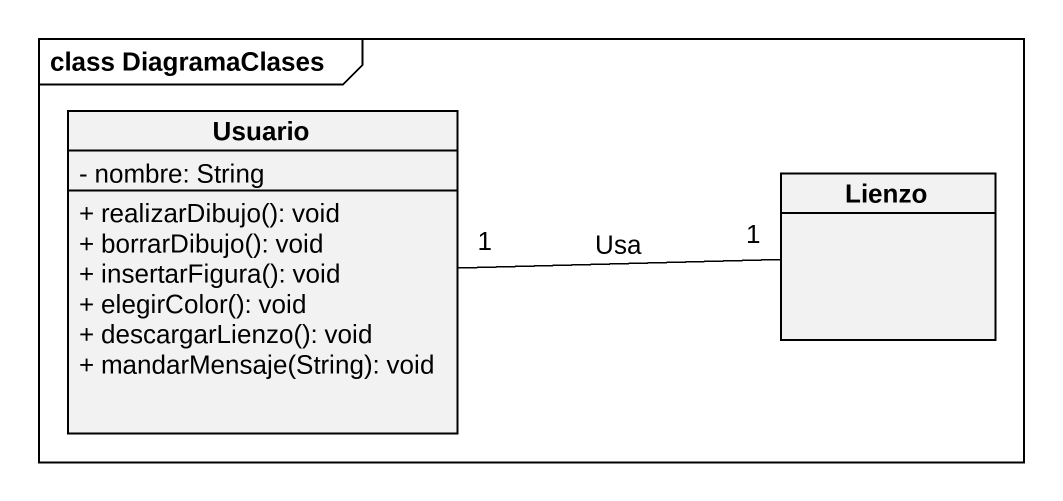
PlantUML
@startuml
mainframe class DiagramaClases
hide circle
hide empty members
skinparam classAttributeIconSize 0
class Usuario {
  - nombre: String
  + realizarDibujo(): void
  + borrarDibujo(): void
  + insertarFigura(): void
  + elegirColor(): void
  + descargarLienzo(): void
  + mandarMensaje(String): void
}
class Lienzo
Usuario "1" -right- "1" Lienzo : Usa
@enduml
